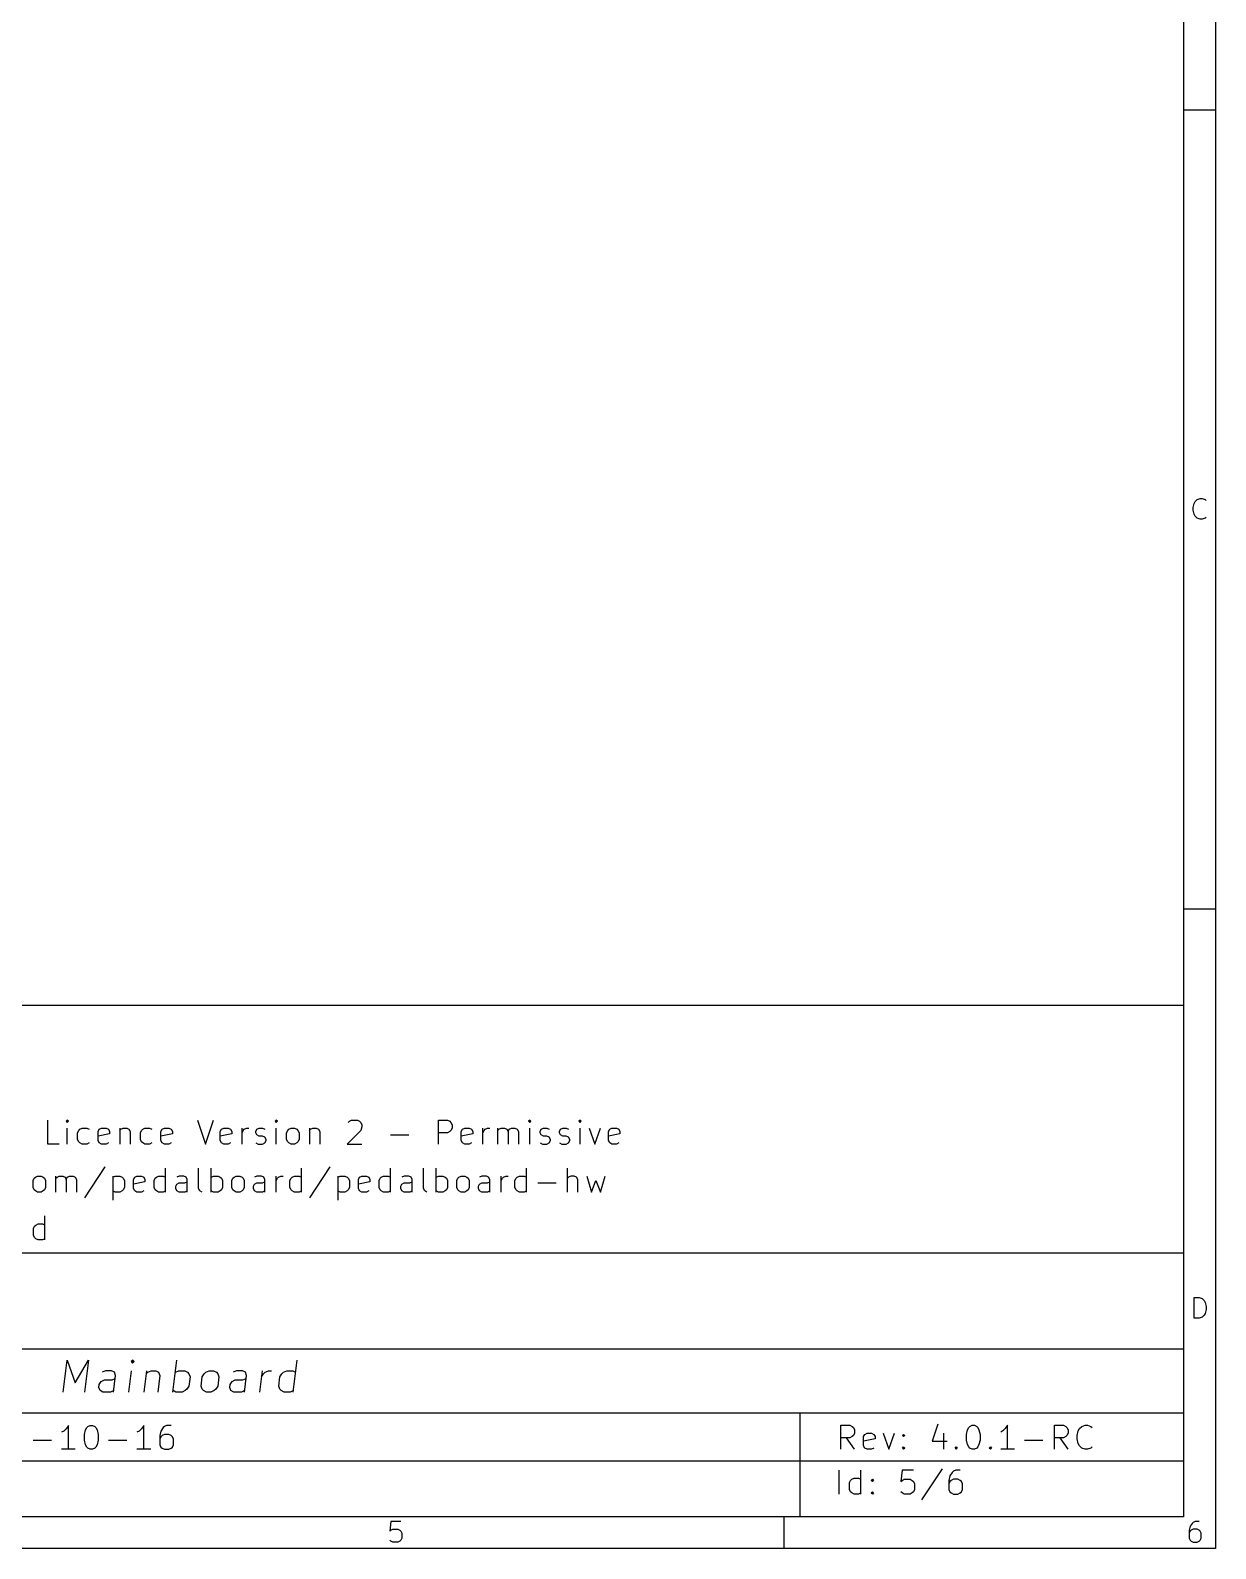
# Model space of a CAD drawing. Header units: millimetres. Extents: x 10 to 287, y -200 to -10.
# Drawn here: x 212.9 to 287, y -200 to -105 of the extents above; entities that cross this region are included whole.
import ezdxf

# ---------------------------------------------------------------- set-up
doc = ezdxf.new("R2010")
doc.units = ezdxf.units.MM
doc.layers.add('RED', color=14, linetype='CONTINUOUS')

msp = doc.modelspace()

# ---------------------------------------------------------------- linework, layer by layer
at = {"layer": 'RED', "linetype": 'CONTINUOUS'}
for p, q in [((287.0022, -10), (287.0022, -200.0072)), ((285.0022, -12), (285.0022, -198.0072)), ((287.0022, -110), (285.0022, -110)), ((285.5998, -134.8508), (285.6617, -134.6032)), ((285.5998, -135.0365), (285.5998, -134.8508)), ((285.6617, -134.6032), (285.7236, -134.4794)), ((285.7236, -134.4794), (285.8474, -134.3556)), ((285.8474, -134.3556), (286.0331, -134.2937)), ((286.0331, -134.2937), (286.1569, -134.2937)), ((286.1569, -134.2937), (286.3426, -134.3556)), ((286.3426, -134.3556), (286.4045, -134.4175)), ((285.6617, -135.2841), (285.5998, -135.0365)), ((285.7236, -135.4079), (285.6617, -135.2841)), ((285.8474, -135.5318), (285.7236, -135.4079)), ((286.0331, -135.5937), (285.8474, -135.5318)), ((286.1569, -135.5937), (286.0331, -135.5937)), ((286.3426, -135.5318), (286.1569, -135.5937)), ((286.4045, -135.4698), (286.3426, -135.5318)), ((287.0022, -160), (285.0022, -160)), ((177.0022, -166.0072), (285.0022, -166.0072)), ((285.0022, -166.0072), (285.0022, -198.0072)), ((213.9577, -174.6933), (213.9577, -173.1933)), ((215.172, -173.1933), (215.1006, -173.2647)), ((215.1006, -173.2647), (215.172, -173.3361)), ((215.2434, -173.2647), (215.172, -173.1933)), ((215.172, -173.1933), (215.172, -173.3361)), ((215.172, -173.3361), (215.2434, -173.2647)), ((215.172, -174.6933), (215.172, -173.6933)), ((215.8149, -173.979), (215.8863, -173.8361)), ((215.8863, -173.8361), (215.9577, -173.7647)), ((215.9577, -173.7647), (216.1006, -173.6933)), ((216.1006, -173.6933), (216.3863, -173.6933)), ((216.3863, -173.6933), (216.5292, -173.7647)), ((217.1006, -173.9076), (217.172, -173.7647)), ((217.172, -173.7647), (217.3149, -173.6933)), ((217.3149, -173.6933), (217.6006, -173.6933)), ((217.6006, -173.6933), (217.7434, -173.7647)), ((217.7434, -173.7647), (217.8149, -173.9076)), ((218.4577, -173.6933), (218.4577, -174.6933)), ((218.4577, -173.8361), (218.5291, -173.7647)), ((218.5291, -173.7647), (218.672, -173.6933)), ((218.672, -173.6933), (218.8863, -173.6933)), ((218.8863, -173.6933), (219.0291, -173.7647)), ((219.0291, -173.7647), (219.1006, -173.9076)), ((219.7434, -173.979), (219.8148, -173.8361)), ((219.8148, -173.8361), (219.8862, -173.7647)), ((219.8862, -173.7647), (220.0291, -173.6933)), ((220.0291, -173.6933), (220.3148, -173.6933)), ((220.3148, -173.6933), (220.4577, -173.7647)), ((221.0291, -173.9076), (221.1005, -173.7647)), ((221.1005, -173.7647), (221.2434, -173.6933)), ((221.2434, -173.6933), (221.5291, -173.6933)), ((221.5291, -173.6933), (221.6719, -173.7647)), ((221.6719, -173.7647), (221.7434, -173.9076)), ((223.3148, -173.1933), (223.8148, -174.6933)), ((223.8148, -174.6933), (224.3148, -173.1933)), ((224.7434, -173.9076), (224.8148, -173.7647)), ((224.8148, -173.7647), (224.9577, -173.6933)), ((224.9577, -173.6933), (225.2434, -173.6933)), ((225.2434, -173.6933), (225.3862, -173.7647)), ((225.3862, -173.7647), (225.4577, -173.9076)), ((226.1005, -174.6933), (226.1005, -173.6933)), ((226.1005, -173.979), (226.1719, -173.8361)), ((226.1719, -173.8361), (226.2434, -173.7647)), ((226.2434, -173.7647), (226.3862, -173.6933)), ((226.3862, -173.6933), (226.5291, -173.6933)), ((226.9577, -173.9076), (227.0291, -173.7647)), ((227.0291, -173.7647), (227.172, -173.6933)), ((227.172, -173.6933), (227.3862, -173.6933)), ((227.3862, -173.6933), (227.5291, -173.7647)), ((228.2434, -173.1933), (228.172, -173.2647)), ((228.172, -173.2647), (228.2434, -173.3361)), ((228.3148, -173.2647), (228.2434, -173.1933)), ((228.2434, -173.1933), (228.2434, -173.3361)), ((228.2434, -173.3361), (228.3148, -173.2647)), ((228.2434, -174.6933), (228.2434, -173.6933)), ((228.8863, -173.979), (228.9577, -173.8361)), ((228.9577, -173.8361), (229.0291, -173.7647)), ((229.0291, -173.7647), (229.172, -173.6933)), ((229.172, -173.6933), (229.3863, -173.6933)), ((229.3863, -173.6933), (229.5291, -173.7647)), ((229.5291, -173.7647), (229.6006, -173.8361)), ((229.6006, -173.8361), (229.672, -173.979)), ((230.3148, -173.6933), (230.3148, -174.6933)), ((230.3148, -173.8361), (230.3862, -173.7647)), ((230.3862, -173.7647), (230.5291, -173.6933)), ((230.5291, -173.6933), (230.7434, -173.6933)), ((230.7434, -173.6933), (230.8862, -173.7647)), ((230.8862, -173.7647), (230.9577, -173.9076)), ((233.5291, -173.8361), (232.6719, -174.6933)), ((232.7434, -173.3361), (232.8148, -173.2647)), ((232.8148, -173.2647), (232.9577, -173.1933)), ((232.9577, -173.1933), (233.3148, -173.1933)), ((233.3148, -173.1933), (233.4577, -173.2647)), ((233.4577, -173.2647), (233.5291, -173.3361)), ((233.5291, -173.3361), (233.6005, -173.479)), ((233.6005, -173.6219), (233.5291, -173.8361)), ((233.6005, -173.479), (233.6005, -173.6219)), ((238.3863, -174.6933), (238.3863, -173.1933)), ((238.3863, -173.1933), (238.9577, -173.1933)), ((238.9577, -173.1933), (239.1006, -173.2647)), ((239.1006, -173.2647), (239.172, -173.3361)), ((239.172, -173.8361), (239.1006, -173.9076)), ((239.172, -173.3361), (239.2434, -173.479)), ((239.2434, -173.6933), (239.172, -173.8361)), ((239.2434, -173.479), (239.2434, -173.6933)), ((239.8149, -173.9076), (239.8863, -173.7647)), ((239.8863, -173.7647), (240.0292, -173.6933)), ((240.0292, -173.6933), (240.3149, -173.6933)), ((240.3149, -173.6933), (240.4577, -173.7647)), ((240.4577, -173.7647), (240.5292, -173.9076)), ((241.172, -174.6933), (241.172, -173.6933)), ((241.172, -173.979), (241.2434, -173.8361)), ((241.2434, -173.8361), (241.3149, -173.7647)), ((241.3149, -173.7647), (241.4577, -173.6933)), ((241.4577, -173.6933), (241.6006, -173.6933)), ((242.1006, -174.6933), (242.1006, -173.6933)), ((242.1006, -173.8361), (242.172, -173.7647)), ((242.172, -173.7647), (242.3149, -173.6933)), ((242.3149, -173.6933), (242.5292, -173.6933)), ((242.5292, -173.6933), (242.672, -173.7647)), ((242.672, -173.7647), (242.7435, -173.9076)), ((242.7435, -173.9076), (242.8149, -173.7647)), ((242.8149, -173.7647), (242.9577, -173.6933)), ((242.9577, -173.6933), (243.172, -173.6933)), ((243.172, -173.6933), (243.3149, -173.7647)), ((243.3149, -173.7647), (243.3863, -173.9076)), ((244.1006, -173.1933), (244.0292, -173.2647)), ((244.0292, -173.2647), (244.1006, -173.3361)), ((244.172, -173.2647), (244.1006, -173.1933)), ((244.1006, -173.1933), (244.1006, -173.3361)), ((244.1006, -173.3361), (244.172, -173.2647)), ((244.1006, -174.6933), (244.1006, -173.6933)), ((244.7435, -173.9076), (244.8149, -173.7647)), ((244.8149, -173.7647), (244.9578, -173.6933)), ((244.9578, -173.6933), (245.172, -173.6933)), ((245.172, -173.6933), (245.3149, -173.7647)), ((245.9578, -173.9076), (246.0292, -173.7647)), ((246.0292, -173.7647), (246.1721, -173.6933)), ((246.1721, -173.6933), (246.3863, -173.6933)), ((246.3863, -173.6933), (246.5292, -173.7647)), ((247.2435, -173.1933), (247.1721, -173.2647)), ((247.1721, -173.2647), (247.2435, -173.3361)), ((247.3149, -173.2647), (247.2435, -173.1933)), ((247.2435, -173.1933), (247.2435, -173.3361)), ((247.2435, -173.3361), (247.3149, -173.2647)), ((247.2435, -174.6933), (247.2435, -173.6933)), ((247.8149, -173.6933), (248.1721, -174.6933)), ((248.1721, -174.6933), (248.5292, -173.6933)), ((249.0293, -173.9076), (249.1007, -173.7647)), ((249.1007, -173.7647), (249.2436, -173.6933)), ((249.2436, -173.6933), (249.5293, -173.6933)), ((249.5293, -173.6933), (249.6721, -173.7647)), ((249.6721, -173.7647), (249.7436, -173.9076)), ((214.672, -174.6933), (213.9577, -174.6933)), ((215.8149, -174.4076), (215.8149, -173.979)), ((215.8863, -174.5504), (215.8149, -174.4076)), ((215.9577, -174.6219), (215.8863, -174.5504)), ((216.1006, -174.6933), (215.9577, -174.6219)), ((216.3863, -174.6933), (216.1006, -174.6933)), ((216.5292, -174.6219), (216.3863, -174.6933)), ((217.1006, -174.479), (217.1006, -173.9076)), ((217.8149, -174.0504), (217.1006, -174.1933)), ((217.172, -174.6219), (217.1006, -174.479)), ((217.3149, -174.6933), (217.172, -174.6219)), ((217.6006, -174.6933), (217.3149, -174.6933)), ((217.7434, -174.6219), (217.6006, -174.6933)), ((217.8149, -173.9076), (217.8149, -174.0504)), ((219.1006, -173.9076), (219.1006, -174.6933)), ((219.7434, -174.4076), (219.7434, -173.979)), ((219.8148, -174.5504), (219.7434, -174.4076)), ((219.8862, -174.6219), (219.8148, -174.5504)), ((220.0291, -174.6933), (219.8862, -174.6219)), ((220.3148, -174.6933), (220.0291, -174.6933)), ((220.4577, -174.6219), (220.3148, -174.6933)), ((221.0291, -174.479), (221.0291, -173.9076)), ((221.7434, -174.0504), (221.0291, -174.1933)), ((221.1005, -174.6219), (221.0291, -174.479)), ((221.2434, -174.6933), (221.1005, -174.6219)), ((221.5291, -174.6933), (221.2434, -174.6933)), ((221.6719, -174.6219), (221.5291, -174.6933)), ((221.7434, -173.9076), (221.7434, -174.0504)), ((224.7434, -174.479), (224.7434, -173.9076)), ((225.4577, -174.0504), (224.7434, -174.1933)), ((224.8148, -174.6219), (224.7434, -174.479)), ((224.9577, -174.6933), (224.8148, -174.6219)), ((225.2434, -174.6933), (224.9577, -174.6933)), ((225.3862, -174.6219), (225.2434, -174.6933)), ((225.4577, -173.9076), (225.4577, -174.0504)), ((226.9577, -173.979), (226.9577, -173.9076)), ((227.0291, -174.1219), (226.9577, -173.979)), ((226.9577, -174.6219), (227.1005, -174.6933)), ((227.172, -174.1933), (227.0291, -174.1219)), ((227.1005, -174.6933), (227.3862, -174.6933)), ((227.3862, -174.1933), (227.172, -174.1933)), ((227.5291, -174.2647), (227.3862, -174.1933)), ((227.3862, -174.6933), (227.5291, -174.6219)), ((227.6005, -174.4076), (227.5291, -174.2647)), ((227.5291, -174.6219), (227.6005, -174.479)), ((227.6005, -174.479), (227.6005, -174.4076)), ((228.8863, -174.4076), (228.8863, -173.979)), ((228.9577, -174.5504), (228.8863, -174.4076)), ((229.0291, -174.6219), (228.9577, -174.5504)), ((229.172, -174.6933), (229.0291, -174.6219)), ((229.3863, -174.6933), (229.172, -174.6933)), ((229.5291, -174.6219), (229.3863, -174.6933)), ((229.6006, -174.5504), (229.5291, -174.6219)), ((229.672, -174.4076), (229.6006, -174.5504)), ((229.672, -173.979), (229.672, -174.4076)), ((230.9577, -173.9076), (230.9577, -174.6933)), ((232.6719, -174.6933), (233.6005, -174.6933)), ((235.3863, -174.1219), (236.5292, -174.1219)), ((238.9577, -173.979), (238.3863, -173.979)), ((239.1006, -173.9076), (238.9577, -173.979)), ((239.8149, -174.479), (239.8149, -173.9076)), ((240.5292, -174.0504), (239.8149, -174.1933)), ((239.8863, -174.6219), (239.8149, -174.479)), ((240.0292, -174.6933), (239.8863, -174.6219)), ((240.3149, -174.6933), (240.0292, -174.6933)), ((240.4577, -174.6219), (240.3149, -174.6933)), ((240.5292, -173.9076), (240.5292, -174.0504)), ((242.7435, -173.9076), (242.7435, -174.6933)), ((243.3863, -173.9076), (243.3863, -174.6933)), ((244.7435, -173.979), (244.7435, -173.9076)), ((244.8149, -174.1219), (244.7435, -173.979)), ((244.7435, -174.6219), (244.8863, -174.6933)), ((244.9578, -174.1933), (244.8149, -174.1219)), ((244.8863, -174.6933), (245.172, -174.6933)), ((245.172, -174.1933), (244.9578, -174.1933)), ((245.3149, -174.2647), (245.172, -174.1933)), ((245.172, -174.6933), (245.3149, -174.6219)), ((245.3863, -174.4076), (245.3149, -174.2647)), ((245.3149, -174.6219), (245.3863, -174.479)), ((245.3863, -174.479), (245.3863, -174.4076)), ((245.9578, -173.979), (245.9578, -173.9076)), ((246.0292, -174.1219), (245.9578, -173.979)), ((245.9578, -174.6219), (246.1006, -174.6933)), ((246.1721, -174.1933), (246.0292, -174.1219)), ((246.1006, -174.6933), (246.3863, -174.6933)), ((246.3863, -174.1933), (246.1721, -174.1933)), ((246.5292, -174.2647), (246.3863, -174.1933)), ((246.3863, -174.6933), (246.5292, -174.6219)), ((246.6006, -174.4076), (246.5292, -174.2647)), ((246.5292, -174.6219), (246.6006, -174.479)), ((246.6006, -174.479), (246.6006, -174.4076)), ((249.0293, -174.479), (249.0293, -173.9076)), ((249.7436, -174.0504), (249.0293, -174.1933)), ((249.1007, -174.6219), (249.0293, -174.479)), ((249.2436, -174.6933), (249.1007, -174.6219)), ((249.5293, -174.6933), (249.2436, -174.6933)), ((249.6721, -174.6219), (249.5293, -174.6933)), ((249.7436, -173.9076), (249.7436, -174.0504)), ((213.1717, -176.7647), (213.3146, -176.6933)), ((213.3146, -176.6933), (213.5289, -176.6933)), ((213.5289, -176.6933), (213.6717, -176.7647)), ((214.4574, -177.6933), (214.4574, -176.6933)), ((214.5288, -176.7647), (214.6717, -176.6933)), ((214.6717, -176.6933), (214.886, -176.6933)), ((214.886, -176.6933), (215.0288, -176.7647)), ((215.1717, -176.7647), (215.3145, -176.6933)), ((215.3145, -176.6933), (215.5288, -176.6933)), ((215.5288, -176.6933), (215.6717, -176.7647)), ((217.5288, -176.1219), (216.2431, -178.0504)), ((218.0288, -176.6933), (218.0288, -178.1933)), ((218.0288, -176.7647), (218.1717, -176.6933)), ((218.1717, -176.6933), (218.4574, -176.6933)), ((218.4574, -176.6933), (218.6002, -176.7647)), ((219.3859, -176.7647), (219.5288, -176.6933)), ((219.5288, -176.6933), (219.8145, -176.6933)), ((219.8145, -176.6933), (219.9573, -176.7647)), ((220.743, -176.7647), (220.8859, -176.6933)), ((220.8859, -176.6933), (221.1716, -176.6933)), ((221.1716, -176.6933), (221.3145, -176.7647)), ((221.3145, -177.6933), (221.3145, -176.1933)), ((222.1716, -176.6933), (222.0287, -176.7647)), ((222.4573, -176.6933), (222.1716, -176.6933)), ((222.6001, -176.7647), (222.4573, -176.6933)), ((223.3858, -177.479), (223.3858, -176.1933)), ((224.1715, -177.6933), (224.1715, -176.1933)), ((224.1715, -176.7647), (224.3144, -176.6933)), ((224.3144, -176.6933), (224.6001, -176.6933)), ((224.6001, -176.6933), (224.7429, -176.7647)), ((225.6, -176.7647), (225.7429, -176.6933)), ((225.7429, -176.6933), (225.9572, -176.6933)), ((225.9572, -176.6933), (226.1, -176.7647)), ((227.0286, -176.6933), (226.8857, -176.7647)), ((227.3143, -176.6933), (227.0286, -176.6933)), ((227.4571, -176.7647), (227.3143, -176.6933)), ((228.2428, -177.6933), (228.2428, -176.6933)), ((228.3857, -176.7647), (228.5285, -176.6933)), ((228.5285, -176.6933), (228.6714, -176.6933)), ((229.2428, -176.7647), (229.3857, -176.6933)), ((229.3857, -176.6933), (229.6714, -176.6933)), ((229.6714, -176.6933), (229.8143, -176.7647)), ((229.8143, -177.6933), (229.8143, -176.1933)), ((231.5999, -176.1219), (230.3142, -178.0504)), ((232.0999, -176.6933), (232.0999, -178.1933)), ((232.0999, -176.7647), (232.2428, -176.6933)), ((232.2428, -176.6933), (232.5285, -176.6933)), ((232.5285, -176.6933), (232.6713, -176.7647)), ((233.457, -176.7647), (233.5999, -176.6933)), ((233.5999, -176.6933), (233.8856, -176.6933)), ((233.8856, -176.6933), (234.0284, -176.7647)), ((234.8141, -176.7647), (234.957, -176.6933)), ((234.957, -176.6933), (235.2427, -176.6933)), ((235.2427, -176.6933), (235.3856, -176.7647)), ((235.3856, -177.6933), (235.3856, -176.1933)), ((236.2427, -176.6933), (236.0998, -176.7647)), ((236.5284, -176.6933), (236.2427, -176.6933)), ((236.6712, -176.7647), (236.5284, -176.6933)), ((237.4569, -177.479), (237.4569, -176.1933)), ((238.2426, -177.6933), (238.2426, -176.1933)), ((238.2426, -176.7647), (238.3855, -176.6933)), ((238.3855, -176.6933), (238.6712, -176.6933)), ((238.6712, -176.6933), (238.814, -176.7647)), ((239.6711, -176.7647), (239.814, -176.6933)), ((239.814, -176.6933), (240.0283, -176.6933)), ((240.0283, -176.6933), (240.1711, -176.7647)), ((241.0997, -176.6933), (240.9568, -176.7647)), ((241.3854, -176.6933), (241.0997, -176.6933)), ((241.5282, -176.7647), (241.3854, -176.6933)), ((242.3139, -177.6933), (242.3139, -176.6933)), ((242.4568, -176.7647), (242.5996, -176.6933)), ((242.5996, -176.6933), (242.7425, -176.6933)), ((243.3139, -176.7647), (243.4568, -176.6933)), ((243.4568, -176.6933), (243.7425, -176.6933)), ((243.7425, -176.6933), (243.8854, -176.7647)), ((243.8854, -177.6933), (243.8854, -176.1933)), ((246.4567, -177.6933), (246.4567, -176.1933)), ((246.671, -176.6933), (246.5281, -176.7647)), ((246.8853, -176.6933), (246.671, -176.6933)), ((247.0281, -176.7647), (246.8853, -176.6933)), ((247.6709, -176.6933), (247.9567, -177.6933)), ((248.5281, -177.6933), (248.8138, -176.6933)), ((213.0289, -176.979), (213.1003, -176.8361)), ((213.0289, -177.4076), (213.0289, -176.979)), ((213.1003, -177.5504), (213.0289, -177.4076)), ((213.1003, -176.8361), (213.1717, -176.7647)), ((213.1717, -177.6219), (213.1003, -177.5504)), ((213.3146, -177.6933), (213.1717, -177.6219)), ((213.6717, -177.6219), (213.5289, -177.6933)), ((213.6717, -176.7647), (213.7432, -176.8361)), ((213.7432, -177.5504), (213.6717, -177.6219)), ((213.7432, -176.8361), (213.8146, -176.979)), ((213.8146, -177.4076), (213.7432, -177.5504)), ((213.8146, -176.979), (213.8146, -177.4076)), ((214.4574, -176.8361), (214.5288, -176.7647)), ((215.0288, -176.7647), (215.1003, -176.9076)), ((215.1003, -176.9076), (215.1717, -176.7647)), ((215.1003, -176.9076), (215.1003, -177.6933)), ((215.6717, -176.7647), (215.7431, -176.9076)), ((215.7431, -176.9076), (215.7431, -177.6933)), ((218.1717, -177.6933), (218.0288, -177.6219)), ((218.6002, -177.6219), (218.4574, -177.6933)), ((218.6002, -176.7647), (218.6717, -176.8361)), ((218.6717, -177.5504), (218.6002, -177.6219)), ((218.6717, -176.8361), (218.7431, -176.979)), ((218.7431, -177.4076), (218.6717, -177.5504)), ((218.7431, -176.979), (218.7431, -177.4076)), ((219.3145, -176.9076), (219.3859, -176.7647)), ((219.3145, -177.479), (219.3145, -176.9076)), ((220.0288, -177.0504), (219.3145, -177.1933)), ((219.3859, -177.6219), (219.3145, -177.479)), ((219.5288, -177.6933), (219.3859, -177.6219)), ((219.9573, -177.6219), (219.8145, -177.6933)), ((219.9573, -176.7647), (220.0288, -176.9076)), ((220.0288, -176.9076), (220.0288, -177.0504)), ((220.6002, -176.979), (220.6716, -176.8361)), ((220.6002, -177.4076), (220.6002, -176.979)), ((220.6716, -177.5504), (220.6002, -177.4076)), ((220.6716, -176.8361), (220.743, -176.7647)), ((220.743, -177.6219), (220.6716, -177.5504)), ((220.8859, -177.6933), (220.743, -177.6219)), ((221.3145, -177.6219), (221.1716, -177.6933)), ((221.9573, -177.3361), (222.0287, -177.1933)), ((221.9573, -177.479), (221.9573, -177.3361)), ((222.0287, -177.6219), (221.9573, -177.479)), ((222.0287, -177.1933), (222.1716, -177.1219)), ((222.1716, -177.6933), (222.0287, -177.6219)), ((222.1716, -177.1219), (222.5287, -177.1219)), ((222.5287, -177.1219), (222.6716, -177.0504)), ((222.6716, -177.6219), (222.5287, -177.6933)), ((222.6716, -176.9076), (222.6001, -176.7647)), ((222.6716, -177.6933), (222.6716, -176.9076)), ((223.4572, -177.6219), (223.3858, -177.479)), ((223.6001, -177.6933), (223.4572, -177.6219)), ((224.3144, -177.6933), (224.1715, -177.6219)), ((224.7429, -177.6219), (224.6001, -177.6933)), ((224.7429, -176.7647), (224.8144, -176.8361)), ((224.8144, -177.5504), (224.7429, -177.6219)), ((224.8144, -176.8361), (224.8858, -176.979)), ((224.8858, -177.4076), (224.8144, -177.5504)), ((224.8858, -176.979), (224.8858, -177.4076)), ((225.4572, -176.979), (225.5286, -176.8361)), ((225.4572, -177.4076), (225.4572, -176.979)), ((225.5286, -177.5504), (225.4572, -177.4076)), ((225.5286, -176.8361), (225.6, -176.7647)), ((225.6, -177.6219), (225.5286, -177.5504)), ((225.7429, -177.6933), (225.6, -177.6219)), ((226.1, -177.6219), (225.9572, -177.6933)), ((226.1, -176.7647), (226.1715, -176.8361)), ((226.1715, -177.5504), (226.1, -177.6219)), ((226.1715, -176.8361), (226.2429, -176.979)), ((226.2429, -177.4076), (226.1715, -177.5504)), ((226.2429, -176.979), (226.2429, -177.4076)), ((226.8143, -177.3361), (226.8857, -177.1933)), ((226.8143, -177.479), (226.8143, -177.3361)), ((226.8857, -177.6219), (226.8143, -177.479)), ((226.8857, -177.1933), (227.0286, -177.1219)), ((227.0286, -177.6933), (226.8857, -177.6219)), ((227.0286, -177.1219), (227.3857, -177.1219)), ((227.3857, -177.1219), (227.5286, -177.0504)), ((227.5286, -177.6219), (227.3857, -177.6933)), ((227.5286, -176.9076), (227.4571, -176.7647)), ((227.5286, -177.6933), (227.5286, -176.9076)), ((228.2428, -176.979), (228.3142, -176.8361)), ((228.3142, -176.8361), (228.3857, -176.7647)), ((229.1, -176.979), (229.1714, -176.8361)), ((229.1, -177.4076), (229.1, -176.979)), ((229.1714, -177.5504), (229.1, -177.4076)), ((229.1714, -176.8361), (229.2428, -176.7647)), ((229.2428, -177.6219), (229.1714, -177.5504)), ((229.3857, -177.6933), (229.2428, -177.6219)), ((229.8143, -177.6219), (229.6714, -177.6933)), ((232.2428, -177.6933), (232.0999, -177.6219)), ((232.6713, -177.6219), (232.5285, -177.6933)), ((232.6713, -176.7647), (232.7428, -176.8361)), ((232.7428, -177.5504), (232.6713, -177.6219)), ((232.7428, -176.8361), (232.8142, -176.979)), ((232.8142, -177.4076), (232.7428, -177.5504)), ((232.8142, -176.979), (232.8142, -177.4076)), ((233.3856, -176.9076), (233.457, -176.7647)), ((233.3856, -177.479), (233.3856, -176.9076)), ((234.0999, -177.0504), (233.3856, -177.1933)), ((233.457, -177.6219), (233.3856, -177.479)), ((233.5999, -177.6933), (233.457, -177.6219)), ((234.0284, -177.6219), (233.8856, -177.6933)), ((234.0284, -176.7647), (234.0999, -176.9076)), ((234.0999, -176.9076), (234.0999, -177.0504)), ((234.6713, -176.979), (234.7427, -176.8361)), ((234.6713, -177.4076), (234.6713, -176.979)), ((234.7427, -177.5504), (234.6713, -177.4076)), ((234.7427, -176.8361), (234.8141, -176.7647)), ((234.8141, -177.6219), (234.7427, -177.5504)), ((234.957, -177.6933), (234.8141, -177.6219)), ((235.3856, -177.6219), (235.2427, -177.6933)), ((236.0284, -177.3361), (236.0998, -177.1933)), ((236.0284, -177.479), (236.0284, -177.3361)), ((236.0998, -177.6219), (236.0284, -177.479)), ((236.0998, -177.1933), (236.2427, -177.1219)), ((236.2427, -177.6933), (236.0998, -177.6219)), ((236.2427, -177.1219), (236.5998, -177.1219)), ((236.5998, -177.1219), (236.7427, -177.0504)), ((236.7427, -177.6219), (236.5998, -177.6933)), ((236.7427, -176.9076), (236.6712, -176.7647)), ((236.7427, -177.6933), (236.7427, -176.9076)), ((237.5283, -177.6219), (237.4569, -177.479)), ((237.6712, -177.6933), (237.5283, -177.6219)), ((238.3855, -177.6933), (238.2426, -177.6219)), ((238.814, -177.6219), (238.6712, -177.6933)), ((238.814, -176.7647), (238.8855, -176.8361)), ((238.8855, -177.5504), (238.814, -177.6219)), ((238.8855, -176.8361), (238.9569, -176.979)), ((238.9569, -177.4076), (238.8855, -177.5504)), ((238.9569, -176.979), (238.9569, -177.4076)), ((239.5283, -176.979), (239.5997, -176.8361)), ((239.5283, -177.4076), (239.5283, -176.979)), ((239.5997, -177.5504), (239.5283, -177.4076)), ((239.5997, -176.8361), (239.6711, -176.7647)), ((239.6711, -177.6219), (239.5997, -177.5504)), ((239.814, -177.6933), (239.6711, -177.6219)), ((240.1711, -177.6219), (240.0283, -177.6933)), ((240.1711, -176.7647), (240.2426, -176.8361)), ((240.2426, -177.5504), (240.1711, -177.6219)), ((240.2426, -176.8361), (240.314, -176.979)), ((240.314, -177.4076), (240.2426, -177.5504)), ((240.314, -176.979), (240.314, -177.4076)), ((240.8854, -177.3361), (240.9568, -177.1933)), ((240.8854, -177.479), (240.8854, -177.3361)), ((240.9568, -177.6219), (240.8854, -177.479)), ((240.9568, -177.1933), (241.0997, -177.1219)), ((241.0997, -177.6933), (240.9568, -177.6219)), ((241.0997, -177.1219), (241.4568, -177.1219)), ((241.4568, -177.1219), (241.5997, -177.0504)), ((241.5997, -177.6219), (241.4568, -177.6933)), ((241.5997, -176.9076), (241.5282, -176.7647)), ((241.5997, -177.6933), (241.5997, -176.9076)), ((242.3139, -176.979), (242.3853, -176.8361)), ((242.3853, -176.8361), (242.4568, -176.7647)), ((243.1711, -176.979), (243.2425, -176.8361)), ((243.1711, -177.4076), (243.1711, -176.979)), ((243.2425, -177.5504), (243.1711, -177.4076)), ((243.2425, -176.8361), (243.3139, -176.7647)), ((243.3139, -177.6219), (243.2425, -177.5504)), ((243.4568, -177.6933), (243.3139, -177.6219)), ((243.8854, -177.6219), (243.7425, -177.6933)), ((244.5996, -177.1219), (245.7425, -177.1219)), ((246.5281, -176.7647), (246.4567, -176.8361)), ((247.0996, -176.9076), (247.0281, -176.7647)), ((247.0996, -177.6933), (247.0996, -176.9076)), ((247.9567, -177.6933), (248.2424, -176.979)), ((248.2424, -176.979), (248.5281, -177.6933)), ((213.5289, -177.6933), (213.3146, -177.6933)), ((218.4574, -177.6933), (218.1717, -177.6933)), ((219.8145, -177.6933), (219.5288, -177.6933)), ((221.1716, -177.6933), (220.8859, -177.6933)), ((222.5287, -177.6933), (222.1716, -177.6933)), ((224.6001, -177.6933), (224.3144, -177.6933)), ((225.9572, -177.6933), (225.7429, -177.6933)), ((227.3857, -177.6933), (227.0286, -177.6933)), ((229.6714, -177.6933), (229.3857, -177.6933)), ((232.5285, -177.6933), (232.2428, -177.6933)), ((233.8856, -177.6933), (233.5999, -177.6933)), ((235.2427, -177.6933), (234.957, -177.6933)), ((236.5998, -177.6933), (236.2427, -177.6933)), ((238.6712, -177.6933), (238.3855, -177.6933)), ((240.0283, -177.6933), (239.814, -177.6933)), ((241.4568, -177.6933), (241.0997, -177.6933)), ((243.7425, -177.6933), (243.4568, -177.6933)), ((213.7702, -180.6855), (213.7702, -179.1855)), ((213.0559, -179.9712), (213.1273, -179.8283)), ((213.0559, -180.3998), (213.0559, -179.9712)), ((213.1273, -180.5426), (213.0559, -180.3998)), ((213.1273, -179.8283), (213.1987, -179.7569)), ((213.1987, -179.7569), (213.3416, -179.6855)), ((213.3416, -179.6855), (213.6273, -179.6855)), ((213.6273, -179.6855), (213.7702, -179.7569)), ((213.1987, -180.6141), (213.1273, -180.5426)), ((213.3416, -180.6855), (213.1987, -180.6141)), ((213.6273, -180.6855), (213.3416, -180.6855)), ((213.7702, -180.6141), (213.6273, -180.6855)), ((177.0022, -181.5072), (285.0022, -181.5072)), ((285.6617, -185.5937), (285.6617, -184.2937)), ((285.6617, -184.2937), (285.9712, -184.2937)), ((285.9712, -184.2937), (286.1569, -184.3556)), ((286.1569, -184.3556), (286.2807, -184.4794)), ((286.2807, -184.4794), (286.3426, -184.6032)), ((286.3426, -184.6032), (286.4045, -184.8508)), ((286.4045, -185.0365), (286.3426, -185.2841)), ((286.4045, -184.8508), (286.4045, -185.0365)), ((285.9712, -185.5937), (285.6617, -185.5937)), ((286.1569, -185.5318), (285.9712, -185.5937)), ((286.2807, -185.4079), (286.1569, -185.5318)), ((286.3426, -185.2841), (286.2807, -185.4079)), ((177.0022, -187.5072), (285.0022, -187.5072)), ((214.9198, -190.2116), (215.1698, -188.2116)), ((215.1698, -188.2116), (215.6579, -189.6402)), ((215.6579, -189.6402), (216.5032, -188.2116)), ((216.5032, -188.2116), (216.2532, -190.2116)), ((217.5627, -188.8783), (217.3603, -188.9735)), ((217.9436, -188.8783), (217.5627, -188.8783)), ((218.1222, -188.9735), (217.9436, -188.8783)), ((218.1936, -189.164), (218.1222, -188.9735)), ((219.015, -190.2116), (219.1817, -188.8783)), ((219.265, -188.2116), (219.1579, -188.3068)), ((219.1579, -188.3068), (219.2412, -188.4021)), ((219.265, -188.2116), (219.2412, -188.4021)), ((219.2412, -188.4021), (219.3484, -188.3068)), ((219.3484, -188.3068), (219.265, -188.2116)), ((220.1341, -188.8783), (219.9674, -190.2116)), ((220.1103, -189.0687), (220.2174, -188.9735)), ((220.2174, -188.9735), (220.4198, -188.8783)), ((220.4198, -188.8783), (220.7055, -188.8783)), ((220.7055, -188.8783), (220.8841, -188.9735)), ((220.8841, -188.9735), (220.9555, -189.164)), ((221.7769, -190.2116), (222.0269, -188.2116)), ((221.9317, -188.9735), (222.1341, -188.8783)), ((222.1341, -188.8783), (222.515, -188.8783)), ((222.515, -188.8783), (222.6936, -188.9735)), ((222.6936, -188.9735), (222.7769, -189.0687)), ((223.7293, -189.0687), (223.8364, -188.9735)), ((223.8364, -188.9735), (224.0388, -188.8783)), ((224.0388, -188.8783), (224.3245, -188.8783)), ((224.3245, -188.8783), (224.5031, -188.9735)), ((224.5031, -188.9735), (224.5864, -189.0687)), ((225.7531, -188.8783), (225.5507, -188.9735)), ((226.134, -188.8783), (225.7531, -188.8783)), ((226.3126, -188.9735), (226.134, -188.8783)), ((226.384, -189.164), (226.3126, -188.9735)), ((227.2054, -190.2116), (227.3721, -188.8783)), ((227.4435, -189.0687), (227.5507, -188.9735)), ((227.5507, -188.9735), (227.7531, -188.8783)), ((227.7531, -188.8783), (227.9435, -188.8783)), ((228.5864, -189.0687), (228.6935, -188.9735)), ((228.6935, -188.9735), (228.8959, -188.8783)), ((228.8959, -188.8783), (229.2769, -188.8783)), ((229.2769, -188.8783), (229.4554, -188.9735)), ((229.3007, -190.2116), (229.5507, -188.2116)), ((217.146, -189.9259), (217.1698, -189.7354)), ((217.2174, -190.1164), (217.146, -189.9259)), ((217.1698, -189.7354), (217.2889, -189.5449)), ((217.2889, -189.5449), (217.4913, -189.4497)), ((217.4913, -189.4497), (217.9674, -189.4497)), ((217.9674, -189.4497), (218.1698, -189.3544)), ((218.0627, -190.2116), (218.1936, -189.164)), ((220.9555, -189.164), (220.8246, -190.2116)), ((222.7769, -189.8306), (222.6579, -190.0211)), ((222.7769, -189.0687), (222.8484, -189.2592)), ((222.8484, -189.2592), (222.7769, -189.8306)), ((223.5388, -189.8306), (223.6102, -189.2592)), ((223.6102, -190.0211), (223.5388, -189.8306)), ((223.6102, -189.2592), (223.7293, -189.0687)), ((224.5864, -189.8306), (224.4674, -190.0211)), ((224.5864, -189.0687), (224.6579, -189.2592)), ((224.6579, -189.2592), (224.5864, -189.8306)), ((225.3364, -189.9259), (225.3602, -189.7354)), ((225.4078, -190.1164), (225.3364, -189.9259)), ((225.3602, -189.7354), (225.4793, -189.5449)), ((225.4793, -189.5449), (225.6817, -189.4497)), ((225.6817, -189.4497), (226.1578, -189.4497)), ((226.1578, -189.4497), (226.3602, -189.3544)), ((226.2531, -190.2116), (226.384, -189.164)), ((227.3245, -189.2592), (227.4435, -189.0687)), ((228.3959, -189.8306), (228.4673, -189.2592)), ((228.4673, -190.0211), (228.3959, -189.8306)), ((228.4673, -189.2592), (228.5864, -189.0687)), ((217.396, -190.2116), (217.2174, -190.1164)), ((217.8722, -190.2116), (217.396, -190.2116)), ((218.0746, -190.1164), (217.8722, -190.2116)), ((221.9674, -190.2116), (221.7888, -190.1164)), ((222.3484, -190.2116), (221.9674, -190.2116)), ((222.5507, -190.1164), (222.3484, -190.2116)), ((222.6579, -190.0211), (222.5507, -190.1164)), ((223.6936, -190.1164), (223.6102, -190.0211)), ((223.8722, -190.2116), (223.6936, -190.1164)), ((224.1579, -190.2116), (223.8722, -190.2116)), ((224.3602, -190.1164), (224.1579, -190.2116)), ((224.4674, -190.0211), (224.3602, -190.1164)), ((225.5864, -190.2116), (225.4078, -190.1164)), ((226.0626, -190.2116), (225.5864, -190.2116)), ((226.265, -190.1164), (226.0626, -190.2116)), ((228.5507, -190.1164), (228.4673, -190.0211)), ((228.7293, -190.2116), (228.5507, -190.1164)), ((229.1102, -190.2116), (228.7293, -190.2116)), ((229.3126, -190.1164), (229.1102, -190.2116)), ((177.0022, -191.5072), (285.0022, -191.5072)), ((261.0022, -191.5072), (261.0022, -198.0072)), ((214.9579, -192.6504), (214.8151, -192.7219)), ((215.1008, -192.5076), (214.9579, -192.6504)), ((215.2436, -192.2933), (215.1008, -192.5076)), ((215.2436, -193.7933), (215.2436, -192.2933)), ((216.2437, -192.8647), (216.3151, -192.579)), ((216.3151, -192.579), (216.3865, -192.4361)), ((216.3865, -192.4361), (216.458, -192.3647)), ((216.458, -192.3647), (216.6008, -192.2933)), ((216.6008, -192.2933), (216.7437, -192.2933)), ((216.7437, -192.2933), (216.8865, -192.3647)), ((216.8865, -192.3647), (216.958, -192.4361)), ((216.958, -192.4361), (217.0294, -192.579)), ((217.0294, -192.579), (217.1008, -192.8647)), ((219.6722, -192.6504), (219.5294, -192.7219)), ((219.8151, -192.5076), (219.6722, -192.6504)), ((219.9579, -192.2933), (219.8151, -192.5076)), ((219.9579, -193.7933), (219.9579, -192.2933)), ((221.0294, -192.6504), (220.958, -192.9361)), ((221.1723, -192.4361), (221.0294, -192.6504)), ((221.2437, -192.3647), (221.1723, -192.4361)), ((221.3865, -192.2933), (221.2437, -192.3647)), ((221.6723, -192.2933), (221.3865, -192.2933)), ((263.5566, -193.7855), (263.5566, -192.2855)), ((263.5566, -192.2855), (264.128, -192.2855)), ((264.128, -192.2855), (264.2709, -192.3569)), ((264.2709, -192.3569), (264.3423, -192.4283)), ((264.3423, -192.4283), (264.4137, -192.5712)), ((264.4137, -192.7855), (264.3423, -192.9283)), ((264.4137, -192.5712), (264.4137, -192.7855)), ((264.9852, -192.9998), (265.0566, -192.8569)), ((265.0566, -192.8569), (265.1995, -192.7855)), ((265.1995, -192.7855), (265.4852, -192.7855)), ((265.4852, -192.7855), (265.628, -192.8569)), ((265.628, -192.8569), (265.6995, -192.9998)), ((266.1994, -192.7855), (266.5566, -193.7855)), ((266.5566, -193.7855), (266.9137, -192.7855)), ((267.4138, -192.9283), (267.4852, -192.8569)), ((267.4852, -192.8569), (267.5566, -192.9283)), ((267.4852, -192.8569), (267.4852, -192.9998)), ((269.6281, -192.2141), (269.271, -193.2855)), ((269.9853, -192.7855), (269.9853, -193.7855)), ((271.4139, -192.8569), (271.4853, -192.5712)), ((271.4139, -193.2141), (271.4139, -192.8569)), ((271.4853, -192.5712), (271.5567, -192.4283)), ((271.5567, -192.4283), (271.6282, -192.3569)), ((271.6282, -192.3569), (271.771, -192.2855)), ((271.771, -192.2855), (271.9139, -192.2855)), ((271.9139, -192.2855), (272.0567, -192.3569)), ((272.0567, -192.3569), (272.1282, -192.4283)), ((272.1282, -192.4283), (272.1996, -192.5712)), ((272.1996, -192.5712), (272.271, -192.8569)), ((272.271, -192.8569), (272.271, -193.2141)), ((273.6996, -192.6426), (273.5568, -192.7141)), ((273.8425, -192.4998), (273.6996, -192.6426)), ((273.9853, -192.2855), (273.8425, -192.4998)), ((273.9853, -193.7855), (273.9853, -192.2855)), ((276.9139, -193.7855), (276.9139, -192.2855)), ((276.9139, -192.2855), (277.4853, -192.2855)), ((277.4853, -192.2855), (277.6282, -192.3569)), ((277.6282, -192.3569), (277.6996, -192.4283)), ((277.6996, -192.4283), (277.771, -192.5712)), ((277.771, -192.7855), (277.6996, -192.9283)), ((277.771, -192.5712), (277.771, -192.7855)), ((278.3425, -192.9283), (278.4139, -192.6426)), ((278.4139, -192.6426), (278.4853, -192.4998)), ((278.4853, -192.4998), (278.6282, -192.3569)), ((278.6282, -192.3569), (278.8425, -192.2855)), ((278.8425, -192.2855), (278.9853, -192.2855)), ((278.9853, -192.2855), (279.1996, -192.3569)), ((279.1996, -192.3569), (279.271, -192.4283)), ((213.0294, -193.2219), (214.1723, -193.2219)), ((215.6722, -193.7933), (214.8151, -193.7933)), ((216.2437, -193.2219), (216.2437, -192.8647)), ((216.3151, -193.5076), (216.2437, -193.2219)), ((216.3865, -193.6504), (216.3151, -193.5076)), ((216.458, -193.7219), (216.3865, -193.6504)), ((216.6008, -193.7933), (216.458, -193.7219)), ((216.7437, -193.7933), (216.6008, -193.7933)), ((216.8865, -193.7219), (216.7437, -193.7933)), ((216.958, -193.6504), (216.8865, -193.7219)), ((217.0294, -193.5076), (216.958, -193.6504)), ((217.1008, -193.2219), (217.0294, -193.5076)), ((217.1008, -192.8647), (217.1008, -193.2219)), ((217.7437, -193.2219), (218.8866, -193.2219)), ((220.3865, -193.7933), (219.5294, -193.7933)), ((220.958, -192.9361), (220.958, -193.5076)), ((221.0294, -193.0076), (220.958, -193.1504)), ((220.958, -193.5076), (221.0294, -193.6504)), ((221.1008, -192.9361), (221.0294, -193.0076)), ((221.0294, -193.6504), (221.1008, -193.7219)), ((221.2437, -192.8647), (221.1008, -192.9361)), ((221.1008, -193.7219), (221.2437, -193.7933)), ((221.5294, -192.8647), (221.2437, -192.8647)), ((221.2437, -193.7933), (221.5294, -193.7933)), ((221.6723, -192.9361), (221.5294, -192.8647)), ((221.5294, -193.7933), (221.6723, -193.7219)), ((221.7437, -193.0076), (221.6723, -192.9361)), ((221.6723, -193.7219), (221.7437, -193.6504)), ((221.8151, -193.1504), (221.7437, -193.0076)), ((221.7437, -193.6504), (221.8151, -193.5076)), ((221.8151, -193.5076), (221.8151, -193.1504)), ((264.128, -193.0712), (263.5566, -193.0712)), ((264.4137, -193.7855), (263.9137, -193.0712)), ((264.2709, -192.9998), (264.128, -193.0712)), ((264.3423, -192.9283), (264.2709, -192.9998)), ((264.9852, -193.5712), (264.9852, -192.9998)), ((265.6995, -193.1426), (264.9852, -193.2855)), ((265.0566, -193.7141), (264.9852, -193.5712)), ((265.1995, -193.7855), (265.0566, -193.7141)), ((265.4852, -193.7855), (265.1995, -193.7855)), ((265.628, -193.7141), (265.4852, -193.7855)), ((265.6995, -192.9998), (265.6995, -193.1426)), ((267.4852, -192.9998), (267.4138, -192.9283)), ((267.4138, -193.7141), (267.4852, -193.6426)), ((267.4852, -193.7855), (267.4138, -193.7141)), ((267.5566, -192.9283), (267.4852, -192.9998)), ((267.4852, -193.6426), (267.5566, -193.7141)), ((267.4852, -193.6426), (267.4852, -193.7855)), ((267.5566, -193.7141), (267.4852, -193.7855)), ((269.271, -193.2855), (270.1995, -193.2855)), ((270.6996, -193.7141), (270.771, -193.6426)), ((270.771, -193.7855), (270.6996, -193.7141)), ((270.771, -193.6426), (270.8424, -193.7141)), ((270.771, -193.6426), (270.771, -193.7855)), ((270.8424, -193.7141), (270.771, -193.7855)), ((271.4853, -193.4998), (271.4139, -193.2141)), ((271.5567, -193.6426), (271.4853, -193.4998)), ((271.6282, -193.7141), (271.5567, -193.6426)), ((271.771, -193.7855), (271.6282, -193.7141)), ((271.9139, -193.7855), (271.771, -193.7855)), ((272.0567, -193.7141), (271.9139, -193.7855)), ((272.1282, -193.6426), (272.0567, -193.7141)), ((272.1996, -193.4998), (272.1282, -193.6426)), ((272.271, -193.2141), (272.1996, -193.4998)), ((272.8425, -193.7141), (272.9139, -193.6426)), ((272.9139, -193.7855), (272.8425, -193.7141)), ((272.9139, -193.6426), (272.9853, -193.7141)), ((272.9139, -193.6426), (272.9139, -193.7855)), ((272.9853, -193.7141), (272.9139, -193.7855)), ((274.4139, -193.7855), (273.5568, -193.7855)), ((275.0568, -193.2141), (276.1997, -193.2141)), ((277.4853, -193.0712), (276.9139, -193.0712)), ((277.771, -193.7855), (277.271, -193.0712)), ((277.6282, -192.9998), (277.4853, -193.0712)), ((277.6996, -192.9283), (277.6282, -192.9998)), ((278.3425, -193.1426), (278.3425, -192.9283)), ((278.4139, -193.4283), (278.3425, -193.1426)), ((278.4853, -193.5712), (278.4139, -193.4283)), ((278.6282, -193.7141), (278.4853, -193.5712)), ((278.8425, -193.7855), (278.6282, -193.7141)), ((278.9853, -193.7855), (278.8425, -193.7855)), ((279.1996, -193.7141), (278.9853, -193.7855)), ((279.271, -193.6426), (279.1996, -193.7141)), ((177.0022, -194.5072), (285.0022, -194.5072)), ((263.4579, -196.5933), (263.4579, -195.0933)), ((264.1722, -195.7361), (264.2436, -195.6647)), ((264.2436, -195.6647), (264.3865, -195.5933)), ((264.3865, -195.5933), (264.6722, -195.5933)), ((264.6722, -195.5933), (264.8151, -195.6647)), ((264.8151, -196.5933), (264.8151, -195.0933)), ((265.4579, -195.7361), (265.5293, -195.6647)), ((265.5293, -195.6647), (265.6007, -195.7361)), ((265.5293, -195.6647), (265.5293, -195.8076)), ((267.3865, -195.0933), (267.3151, -195.8076)), ((268.1008, -195.0933), (267.3865, -195.0933)), ((267.3865, -195.7361), (267.5294, -195.6647)), ((267.5294, -195.6647), (267.8865, -195.6647)), ((267.8865, -195.6647), (268.0294, -195.7361)), ((269.8865, -195.0219), (268.6008, -196.9504)), ((270.3865, -195.4504), (270.3151, -195.7361)), ((270.5294, -195.2361), (270.3865, -195.4504)), ((270.6008, -195.6647), (270.4579, -195.7361)), ((270.6008, -195.1647), (270.5294, -195.2361)), ((270.7436, -195.0933), (270.6008, -195.1647)), ((270.8865, -195.6647), (270.6008, -195.6647)), ((271.0294, -195.0933), (270.7436, -195.0933)), ((271.0294, -195.7361), (270.8865, -195.6647)), ((264.1008, -195.879), (264.1722, -195.7361)), ((264.1008, -196.3076), (264.1008, -195.879)), ((264.1722, -196.4504), (264.1008, -196.3076)), ((264.2436, -196.5219), (264.1722, -196.4504)), ((264.3865, -196.5933), (264.2436, -196.5219)), ((264.6722, -196.5933), (264.3865, -196.5933)), ((264.8151, -196.5219), (264.6722, -196.5933)), ((265.5293, -195.8076), (265.4579, -195.7361)), ((265.4579, -196.5219), (265.5293, -196.4504)), ((265.5293, -196.5933), (265.4579, -196.5219)), ((265.6007, -195.7361), (265.5293, -195.8076)), ((265.5293, -196.4504), (265.6007, -196.5219)), ((265.5293, -196.4504), (265.5293, -196.5933)), ((265.6007, -196.5219), (265.5293, -196.5933)), ((267.3151, -195.8076), (267.3865, -195.7361)), ((267.3865, -196.5219), (267.3151, -196.4504)), ((267.5294, -196.5933), (267.3865, -196.5219)), ((267.8865, -196.5933), (267.5294, -196.5933)), ((268.0294, -196.5219), (267.8865, -196.5933)), ((268.0294, -195.7361), (268.1008, -195.8076)), ((268.1008, -196.4504), (268.0294, -196.5219)), ((268.1008, -195.8076), (268.1722, -195.9504)), ((268.1722, -196.3076), (268.1008, -196.4504)), ((268.1722, -195.9504), (268.1722, -196.3076)), ((270.3151, -195.7361), (270.3151, -196.3076)), ((270.3865, -195.8076), (270.3151, -195.9504)), ((270.3151, -196.3076), (270.3865, -196.4504)), ((270.4579, -195.7361), (270.3865, -195.8076)), ((270.3865, -196.4504), (270.4579, -196.5219)), ((270.4579, -196.5219), (270.6008, -196.5933)), ((270.6008, -196.5933), (270.8865, -196.5933)), ((270.8865, -196.5933), (271.0294, -196.5219)), ((271.1008, -195.8076), (271.0294, -195.7361)), ((271.0294, -196.5219), (271.1008, -196.4504)), ((271.1722, -195.9504), (271.1008, -195.8076)), ((271.1008, -196.4504), (271.1722, -196.3076)), ((271.1722, -196.3076), (271.1722, -195.9504)), ((285.0022, -198.0072), (12, -198.0072)), ((285.0022, -198.0072), (177.0022, -198.0072)), ((235.4081, -198.3009), (235.3462, -198.9199)), ((236.0271, -198.3009), (235.4081, -198.3009)), ((260, -198.0072), (260, -200.0072)), ((285.5319, -198.4247), (285.4081, -198.6104)), ((285.5938, -198.3628), (285.5319, -198.4247)), ((285.7176, -198.3009), (285.5938, -198.3628)), ((285.9652, -198.3009), (285.7176, -198.3009)), ((235.3462, -198.9199), (235.4081, -198.858)), ((235.4081, -199.539), (235.3462, -199.477)), ((235.4081, -198.858), (235.5319, -198.7961)), ((235.5319, -198.7961), (235.8414, -198.7961)), ((235.8414, -198.7961), (235.9652, -198.858)), ((235.9652, -198.858), (236.0271, -198.9199)), ((236.0271, -199.477), (235.9652, -199.539)), ((236.0271, -198.9199), (236.089, -199.0437)), ((236.089, -199.3532), (236.0271, -199.477)), ((236.089, -199.0437), (236.089, -199.3532)), ((285.4081, -198.6104), (285.3462, -198.858)), ((285.3462, -198.858), (285.3462, -199.3532)), ((285.4081, -198.9199), (285.3462, -199.0437)), ((285.3462, -199.3532), (285.4081, -199.477)), ((285.47, -198.858), (285.4081, -198.9199)), ((285.4081, -199.477), (285.47, -199.539)), ((285.5938, -198.7961), (285.47, -198.858)), ((285.8414, -198.7961), (285.5938, -198.7961)), ((285.9652, -198.858), (285.8414, -198.7961)), ((286.0271, -198.9199), (285.9652, -198.858)), ((285.9652, -199.539), (286.0271, -199.477)), ((286.089, -199.0437), (286.0271, -198.9199)), ((286.0271, -199.477), (286.089, -199.3532)), ((286.089, -199.3532), (286.089, -199.0437)), ((287.0022, -200.0072), (10, -200.0072)), ((235.5319, -199.6009), (235.4081, -199.539)), ((235.8414, -199.6009), (235.5319, -199.6009)), ((235.9652, -199.539), (235.8414, -199.6009)), ((285.47, -199.539), (285.5938, -199.6009)), ((285.5938, -199.6009), (285.8414, -199.6009)), ((285.8414, -199.6009), (285.9652, -199.539))]:
    msp.add_line(p, q, dxfattribs=at)

doc.saveas('drawing.dxf')
